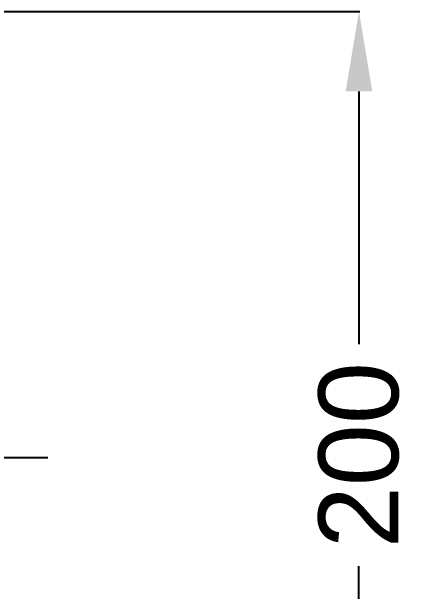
# Model space of a CAD drawing. Header units: millimetres. Extents: x 8883 to 11259, y -10160 to -6800.
# Drawn here: x 9830.4 to 9920.5, y -7405.2 to -7274.5 of the extents above; entities that cross this region are included whole.
import ezdxf

# ---------------------------------------------------------------- set-up
doc = ezdxf.new("R2010")
doc.units = ezdxf.units.MM
doc.linetypes.add('CENTERX2', pattern=[101.6, 63.5, -12.7, 12.7, -12.7])
doc.layers.add('CENTER', color=1, linetype='CENTERX2')
doc.layers.add('DIM', color=5, linetype='Continuous', lineweight=13)
doc.styles.add('ARIAL', font='arial.ttf')
doc.dimstyles.get("Standard").update_dxf_attribs({"dimtxt": 15, "dimasz": 15, "dimexe": 0.18, "dimexo": 0.0625, "dimgap": 4, "dimtad": 0, "dimdec": 1, "dimdsep": 46, "dimtxsty": 'ARIAL', "dimcen": 0, "dimclrd": 5, "dimclre": 5, "dimclrt": 5, "dimadec": 0, "dimazin": 0, "dimtfac": 1, "dimtdec": 1, "dimtofl": 0, "dimtmove": 0, "dimatfit": 3, "dimfxl": 1, "dimtolj": 1, "dimtzin": 0, "dimarcsym": 0})

# ---------------------------------------------------------------- blocks, each defined once
blk = doc.blocks.new('*D180')
at = {"layer": 'Defpoints', "color": 0, "transparency": 16777216}
for p in [(9689.6, -7274.51), (9908.65, -7274.51), (9678.6, -7474.42)]:
    blk.add_point(p, dxfattribs=at)
at = {"layer": 'DIM', "color": 5, "lineweight": -2, "transparency": 16777216}
for p, q in [((9689.66, -7274.51), (9908.83, -7274.51)), ((9908.65, -7292.51), (9908.65, -7349.45)), ((9908.65, -7456.42), (9908.65, -7399.47)), ((9678.66, -7474.42), (9908.83, -7474.42))]:
    blk.add_line(p, q, dxfattribs=at)
at = {"layer": 'DIM', "color": 5, "transparency": 16777216}
for points in [[(9905.65, -7292.51), (9911.65, -7292.51), (9908.65, -7274.51)], [(9905.65, -7456.42), (9911.65, -7456.42), (9908.65, -7474.42)]]:
    blk.add_solid(points, dxfattribs=at)
at = {"layer": 'DIM', "color": 5, "transparency": 16777216, "insert": (9908.65, -7374.46), "char_height": 18, "attachment_point": 5, "rotation": 90, "style": 'ARIAL'}
blk.add_mtext('\\A1;200', dxfattribs=at)

msp = doc.modelspace()

# ---------------------------------------------------------------- linework, layer by layer
at = {"layer": 'CENTER', "ltscale": 0.5}
msp.add_line((9518.64, -7374.97), (9838.55, -7374.97), dxfattribs=at)

# ---------------------------------------------------------------- dimensions: what is measured, and where the dimension line sits
at = {"layer": 'DIM', "color": 3}
dim = msp.add_linear_dim(base=(9908.65, -7274.51), p1=(9678.6, -7474.42), p2=(9689.6, -7274.51), angle=90, text='200', dimstyle='Standard', override={"dimtxt": 18, "dimasz": 18, "dimgap": 5}, dxfattribs=at)
dim.commit()
dim.dimension.update_dxf_attribs({"geometry": '*D180', "text_midpoint": (9908.65, -7374.46)})

doc.saveas('drawing.dxf')
